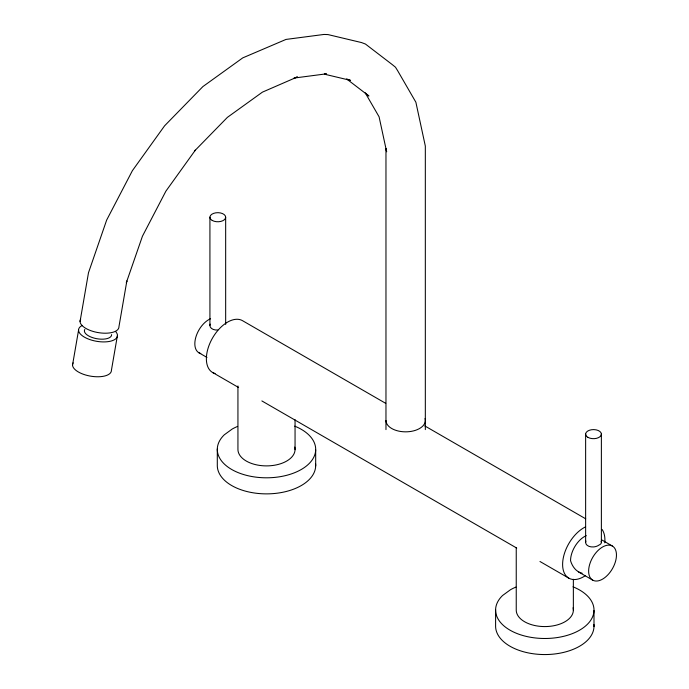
<?xml version="1.0" encoding="UTF-8"?>
<svg xmlns="http://www.w3.org/2000/svg" width="689" height="689" viewBox="0 0 689 689"><rect width="100%" height="100%" fill="white"/><g stroke="black" fill="none" stroke-linecap="round" stroke-linejoin="round"><path stroke-width="1.03" d="M72.534 365.041L78.563 330.186M80.062 321.479L88.493 272.715L106.666 220.058L132.383 170.683L164.593 125.811L202.893 86.581L242.743 57.885L286.013 39.419L323.976 34.45L327.99 34.579L361.518 42.563L365.446 44.044L392.274 64.602L395.477 67.212L397.665 70.726L415.88 102.23L425.328 146.077L425.328 429.609M117.449 335.371L111.429 370.226A19.68 8.63 9.8 0 1 89.673 375.987A19.68 8.63 9.8 0 1 73.137 362.862M324.416 73.757L326.422 73.826L294.014 78.064L297.441 76.918L262.414 92.145L227.396 117.363L194.479 151.055L195.323 150.168L165.911 191.129L142.442 236.206L126.328 282.679L126.854 280.948L118.956 326.664A19.68 8.63 9.8 0 1 97.201 332.425A19.68 8.63 9.8 0 1 80.665 319.291M324.485 74.188L350.503 80.38L346.584 78.899L368.925 96.012L365.721 93.403M586.279 535.654A19.68 11.36 -60 0 0 570.544 560.674C572.206 566.332 576.056 571.904 582.127 573.239M385.728 403.358L242.485 320.661A29.911 17.268 -60 0 0 211.445 339.996A29.911 17.268 -60 0 0 215.106 373.507M424.786 425.914L585.702 518.817M601.531 539.771L612.392 546.041A19.68 11.36 -60 0 1 606.148 576.521A19.68 11.36 -60 0 1 589.104 566.685A19.68 11.36 -60 0 1 612.392 546.041M198.906 352.768L206.958 357.41M578.398 571.861L592.712 580.121M212.574 372.473L238.618 387.511M261.872 400.929L516.724 548.065M539.969 561.492L568.804 578.14M365.144 92.679L379.079 116.794L386.641 151.787L385.969 148.566L385.969 429.609M601.376 434.139L601.376 542.389A7.975 3.962 6.1 0 1 599.068 545.008A7.975 5.167 -7 0 1 593.505 546.937A7.829 5.073 -7 0 1 585.633 542.389L585.633 434.139M593.996 610.523L593.996 626.594M573.36 579.277L573.36 610.342M516.242 547.695L516.242 609.825A28.559 16.493 0 0 0 546.592 626.542A28.559 16.493 0 0 0 573.076 607.758M495.606 609.636L495.606 625.707A49.195 28.404 0 0 0 545.86 654.55A49.195 28.404 0 0 0 593.909 624.475M315.683 449.848L315.683 465.919M295.056 419.67L295.056 449.659M237.938 385.943L237.938 449.142A28.559 16.493 0 0 0 268.288 465.859A28.559 16.493 0 0 0 294.771 447.075M225.665 217.216L225.665 324.398M217.302 448.961L217.302 465.023A49.195 28.404 0 0 0 267.556 493.867A49.195 28.404 0 0 0 315.605 463.8M209.921 217.216L209.921 325.475A7.829 5.073 -7 0 0 217.793 330.022M602.083 529.445A29.911 17.268 -60 0 1 604.778 542.829M585.34 575.685A29.911 17.268 -60 0 1 562.612 564.291A29.911 17.268 -60 0 1 585.598 526.844M425.027 418.507A19.68 11.36 0 0 1 407.363 431.796A19.68 11.36 0 0 1 385.969 420.479M294.694 426.129A49.195 28.404 0 0 1 307.466 465.127A49.195 28.404 0 0 1 240.237 473.421A49.195 28.404 0 0 1 224.278 434.819L232.253 429.006A49.195 28.404 0 0 1 237.636 426.396M601.109 541.347A7.829 3.893 6.1 0 1 601.376 542.389M585.633 542.389A7.975 5.167 -7 0 1 585.9 541.037M200.766 353.491A19.68 11.36 -60 0 1 195.779 337.386A19.68 11.36 -60 0 1 210.558 318.74M209.921 325.475A7.975 5.167 -7 0 1 210.188 324.123M572.998 586.804A49.195 28.404 0 0 1 585.771 625.81A49.195 28.404 0 0 1 518.541 634.104A49.195 28.404 0 0 1 502.582 595.494L510.558 589.681A49.195 28.404 0 0 1 515.94 587.08M111.627 334.596A13.789 6.046 9.8 0 1 96.391 338.635A13.789 6.046 9.8 0 1 84.807 329.437M115.528 331.426A19.68 8.63 9.8 0 1 109.12 341.494A19.68 8.63 9.8 0 1 84.024 336.912A19.68 8.63 9.8 0 1 82.439 325.389M587.941 437.351A7.872 4.547 0 0 0 601.109 435.31A7.872 4.547 0 0 0 591.463 429.747A7.872 4.547 0 0 0 587.941 437.351M212.221 220.437A7.872 4.547 0 0 0 225.398 218.396A7.872 4.547 0 0 0 215.752 212.832A7.872 4.547 0 0 0 212.221 220.437"/></g></svg>
